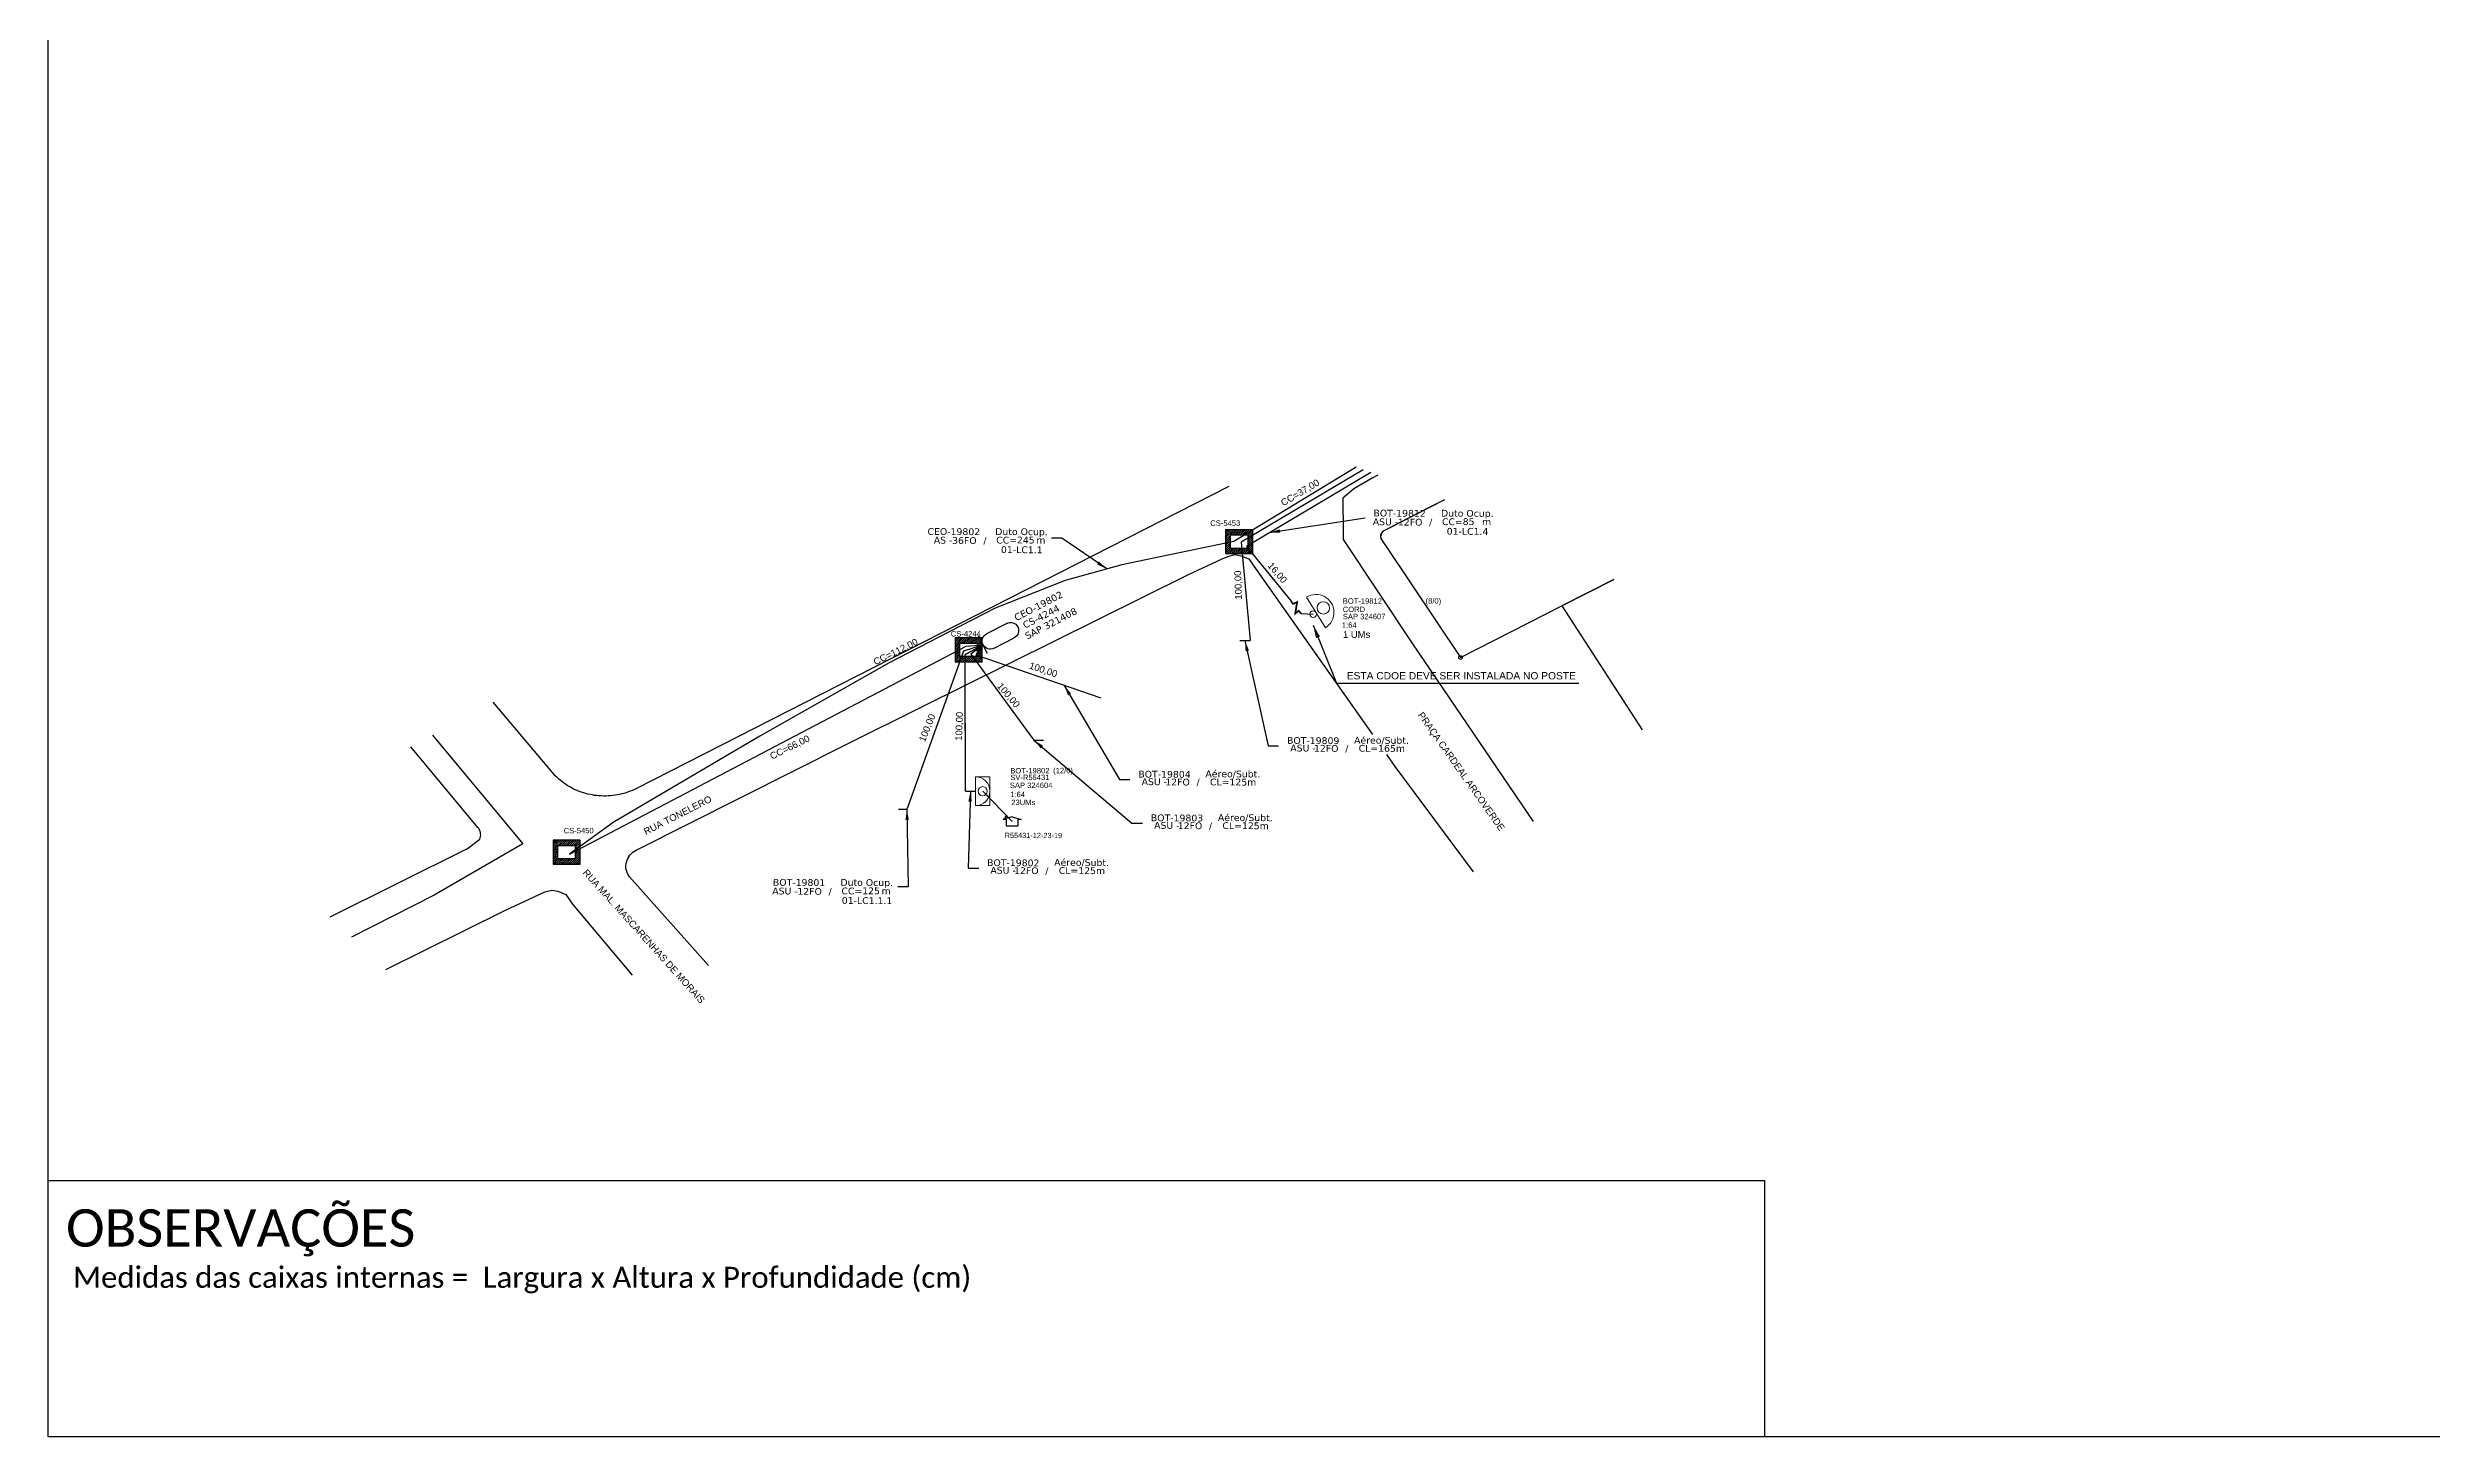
# Model space of a CAD drawing. Extents: x -89 to 749, y 705 to 1299.
# Drawn here: x -89.3 to 364.9, y 705 to 969.7 of the extents above; entities that cross this region are included whole.
import ezdxf
from ezdxf.enums import TextEntityAlignment as Align

# ---------------------------------------------------------------- set-up
doc = ezdxf.new("R2010")
doc.units = 0
for name, color, linetype in [('10.0-Cartográfico', 252, 'Continuous'), ('10.1-Caixas Subterrâneas', 5, 'Continuous'), ('10.3-Nome das Ruas', 252, 'Continuous'), ('20.4-CEOS', 1, 'Continuous'), ('20.5-CEO', 1, 'Continuous'), ('CAP a instalar', 1, 'Continuous'), ('label_cabos', 7, 'Continuous'), ('Legenda', 1, 'Continuous'), ('Subida Lateral', 5, 'Continuous'), ('Surveys Casinhas', 7, 'Continuous'), ('surveys legendas', 7, 'Continuous')]:
    doc.layers.add(name, color=color, linetype=linetype)
for name, color, linetype, lineweight in [("20.0-LEGENDA DOS CDO'S", 1, 'Continuous', 0), ('20.1-CDO_INTERIOR', 1, 'Continuous', 0), ('20.2-CDO_POSTE', 1, 'Continuous', 5)]:
    doc.layers.add(name, color=color, linetype=linetype, lineweight=lineweight)
doc.layers.add('DROP DE CLIENTE', color=140, linetype='Continuous', plot=False)
doc.layers.add('EXTRA', color=50, linetype='Continuous', plot=False)
doc.styles.add('ARIAL', font='arial.ttf')
doc.styles.add('DIGICADE', font='')
doc.styles.add('siredit', font='verdana.ttf')
doc.styles.get("Standard").update_dxf_attribs({"font": 'arial.ttf'})
doc.styles.add('TELEMAR-RJ', font='arial.ttf')
doc.styles.add('WMF-Calibri0', font='calibri.ttf')
doc.styles.get('DIGICADE').set_extended_font_data('Arial')
doc.linetypes.add('FENCELINE1', pattern='A,0.25,-0.1,[133,ltypeshp.shx,S=0.1,R=0,X=-0.1,Y=0],-0.1,1', length=1.45)
doc.dimstyles.new('CC', dxfattribs={"dimtxt": 1, "dimasz": 2, "dimexe": 0.18, "dimexo": 0.0625, "dimgap": 0.09, "dimtad": 0, "dimdec": 0, "dimrnd": 1, "dimzin": 0, "dimdsep": 46, "dimtxsty": 'siredit', "dimblk": 'NONE', "dimcen": 0, "dimse1": 1, "dimse2": 1, "dimsd1": 1, "dimsd2": 1, "dimclrt": 7, "dimadec": 0, "dimazin": 0, "dimtfac": 1, "dimtdec": 0, "dimtofl": 0, "dimtmove": 0, "dimatfit": 3, "dimfxl": 0, "dimtolj": 1, "dimtzin": 0, "dimarcsym": 0})
doc.dimstyles.new('ISO-25', dxfattribs={"dimtxt": 2.5, "dimasz": 2.5, "dimexe": 1.25, "dimexo": 0.625, "dimtad": 1, "dimtxsty": 'Standard', "dimcen": 2.5, "dimadec": 0, "dimazin": 0, "dimtfac": 1, "dimtmove": 0, "dimatfit": 3, "dimfxl": 0, "dimarcsym": 0})

# ---------------------------------------------------------------- blocks, each defined once
blk = doc.blocks.new('DV')
at = {"linetype": 'Continuous'}
blk.add_circle((0, 0), 0.00000275, dxfattribs=at)
blk = doc.blocks.new('*X75')
at = {"color": 0, "linetype": 'Continuous'}
for p, q in [((-1.25, 0.34099), (-0.49099, 1.1)), ((-1.25, 0.517767), (-0.667767, 1.1)), ((-1.25, 0.694544), (-0.844544, 1.1)), ((-1.25, 0.87132), (-1.02132, 1.1)), ((-1.25, 1.048097), (-1.198097, 1.1)), ((-1.25, 0.164214), (-0.8035, 0.610714)), ((-1.25, -0.012563), (-0.8035, 0.433937)), ((-1.25, -0.18934), (-0.8035, 0.25716)), ((-1.25, -0.366117), (-0.8035, 0.080383)), ((-0.789214, 0.625), (-0.314214, 1.1)), ((-0.612437, 0.625), (-0.137437, 1.1)), ((-0.43566, 0.625), (0.03934, 1.1)), ((-0.258883, 0.625), (0.216117, 1.1)), ((-0.082107, 0.625), (0.392893, 1.1)), ((0.09467, 0.625), (0.56967, 1.1)), ((0.271447, 0.625), (0.746447, 1.1)), ((0.448223, 0.625), (0.923223, 1.1)), ((0.625, 0.625), (1.1, 1.1)), ((0.801777, 0.625), (1.25, 1.073223)), ((0.8035, 0.449947), (1.25, 0.896447)), ((0.8035, 0.27317), (1.25, 0.71967)), ((0.8035, 0.096393), (1.25, 0.542893)), ((0.8035, -0.080383), (1.25, 0.366117)), ((0.8035, -0.25716), (1.25, 0.18934)), ((0.8035, -0.433937), (1.25, 0.012563)), ((-1.25, -0.542893), (-0.8035, -0.096393)), ((-1.25, -0.71967), (-0.8035, -0.27317)), ((-1.25, -0.896447), (-0.8035, -0.449947)), ((-1.25, -1.073223), (-0.801777, -0.625)), ((-1.1, -1.1), (-0.625, -0.625)), ((-0.923223, -1.1), (-0.448223, -0.625)), ((-0.746447, -1.1), (-0.271447, -0.625)), ((-0.56967, -1.1), (-0.09467, -0.625)), ((-0.392893, -1.1), (0.082107, -0.625)), ((-0.216117, -1.1), (0.258883, -0.625)), ((-0.03934, -1.1), (0.43566, -0.625)), ((0.137437, -1.1), (0.612437, -0.625)), ((0.314214, -1.1), (0.789214, -0.625)), ((0.49099, -1.1), (1.25, -0.34099)), ((0.667767, -1.1), (1.25, -0.517767)), ((0.8035, -0.610714), (1.25, -0.164214)), ((0.844544, -1.1), (1.25, -0.694544)), ((1.02132, -1.1), (1.25, -0.87132)), ((1.198097, -1.1), (1.25, -1.048097))]:
    blk.add_line(p, q, dxfattribs=at)
blk = doc.blocks.new('MANHOLE_MQ')
at = {"color": 0, "linetype": 'Continuous'}
for p, q in [((0.0000062, 0.0000057), (-0.0000063, 0.0000057)), ((-0.0000063, 0.0000057), (-0.0000063, -0.0000053)), ((-0.000004, 0.0000033), (0.000004, 0.0000033)), ((-0.000004, -0.0000029), (-0.000004, 0.0000033)), ((0.000004, 0.0000033), (0.000004, -0.0000029)), ((0.0000062, -0.0000053), (0.0000062, 0.0000057)), ((-0.0000063, -0.0000053), (0.0000062, -0.0000053)), ((0.000004, -0.0000029), (-0.000004, -0.0000029)), ((0.000004, -0.0000029), (0.000004, -0.0000029))]:
    blk.add_line(p, q, dxfattribs=at)
at = {"color": 0, "linetype": 'Continuous', "xscale": 5e-06, "yscale": 5e-06, "zscale": 1e-05}
blk.add_blockref('*X75', (0, 0.0000002), dxfattribs=at)
blk = doc.blocks.new('*U76')
at = {"layer": '20.5-CEO'}
for p, q in [((-1.56, 1.26), (1.8, 1.26)), ((1.8, -1.13), (-1.56, -1.13))]:
    blk.add_line(p, q, dxfattribs=at)
blk.add_lwpolyline([(3, -1.38), (3, 1.51)], dxfattribs=at)
for centre, start, end in [((-1.56, 0.07), 90, 270), ((1.8, 0.07), 270, 90)]:
    blk.add_arc(centre, 1.2, start, end, dxfattribs=at)
at = {"layer": '20.5-CEO', "color": 7, "style": 'siredit'}
for tag, p in [('LOCAL', (0.12, 4.23)), ('FID', (0.11, 5.61)), ('SAP', (0.12, 2.97)), ('FIBRAS_RESERVA', (0.12, -1.94))]:
    blk.add_attdef(tag, text='', height=1.01, dxfattribs=at).set_placement(p, align=Align.TOP_CENTER)
for tag, flags, p in [('ID_ATIVIDADE', 3, (0.11, -3.51)), ('FATOR', 1, (0.11, -4.82))]:
    blk.add_attdef(tag, text='', height=1.01, dxfattribs=dict(at, flags=flags)).set_placement(p, align=Align.TOP_CENTER)
at = {"layer": '20.5-CEO', "color": 7, "style": 'siredit', "flags": 3}
blk.add_attdef('QTDE', (-4.88, -7.06), '', height=1.01, dxfattribs=at)
blk = doc.blocks.new('*U78')
at = {"color": 0}
blk.add_line((2.14, -0.58), (-2.1, -0.68), dxfattribs=at)
for centre, radius in [((0, 0.38), 0.733), ((0.03, -1.03), 0.393)]:
    blk.add_circle(centre, radius, dxfattribs=at)
blk.add_arc((0.02, -0.63), 2.12, 1.3782, 181.3782, dxfattribs=at)
blk = doc.blocks.new('Inst CDOE-8 CAIXA DIST OPT CDOE 48F_8D C_SPL OPTAP')
at = {"layer": "20.0-LEGENDA DOS CDO'S", "color": 0}
for tag, p, style, flags in [('ID_ATIVIDADE', (0.12, 6.47), 'ARIAL', 3), ('FATOR', (7.92, 6.47), 'ARIAL', 1), ('QTDE', (0.23, -0.97), 'DIGICADE', 3)]:
    blk.add_attdef(tag, p, '', height=0.8, rotation=0.118, dxfattribs=dict(at, style=style, flags=flags))
at = {"layer": "20.0-LEGENDA DOS CDO'S", "color": 0, "style": 'ARIAL'}
for tag, p, height in [('SAP', (0.12, 2.96), 0.8), ('CORDOALHA', (0.12, 4.02), 0.8), ('FID', (0.12, 5.25), 0.8), ('FIBRAS_UTILIZADAS', (2.38, 5.26), 0.8), ('1:XX', (-0.01, 1.7), 0.8), ('UMS', (0.14, 0.22), 1)]:
    blk.add_attdef(tag, p, '', height=height, rotation=0.118, dxfattribs=at)
blk = doc.blocks.new('Inst CB DT OCUP CFOA-SM-ASU-120-S-12')
at = {"layer": 'label_cabos', "color": 0, "style": 'siredit'}
for tag, flags, p in [('ID_ATIVIDADE', 3, (1.31, 2.67)), ('FATOR', 1, (11.56, 2.55))]:
    blk.add_attdef(tag, text='', height=1, rotation=359.69, dxfattribs=dict(at, flags=flags)).set_placement(p, align=Align.MIDDLE_CENTER)
for tag, p in [('TIPO_CABO', (1.26, 0)), ('DESTINO_CABO', (3.13, 1.26)), ('CABO', (4.69, -0.05)), ('/', (7.71, -0.05)), ('LANCE', (10.91, 0)), ('TIPO_CABO', (13.11, 1.24)), ('UND', (15.96, 0)), ('FID', (13.15, -1.41))]:
    blk.add_attdef(tag, text='', height=1, rotation=359.69, dxfattribs=at).set_placement(p, align=Align.MIDDLE_CENTER)
blk.add_attdef('QTDE', (12.43, -0.47), '', height=1, rotation=359.69, dxfattribs=at)
blk = doc.blocks.new('_None')
blk = doc.blocks.new('LEGENDA DOS CABOS')
at = {"layer": 'EXTRA', "color": 0, "style": 'siredit'}
for tag, p in [('ID', (4.6, 0.97)), ('XX', (9.03, 0.97))]:
    blk.add_attdef(tag, text='', height=0.48, rotation=359.69, dxfattribs=at).set_placement(p, align=Align.MIDDLE_CENTER)
at = {"layer": 'Legenda', "color": 0, "style": 'siredit'}
for tag, p in [('TIPO_CABO', (1.31, 0)), ('CABO', (4.69, -0.05)), ('/', (6.81, -0.05)), ('METROS', (10.03, -0.05))]:
    blk.add_attdef(tag, text='', height=0.8, rotation=359.69, dxfattribs=at).set_placement(p, align=Align.MIDDLE_CENTER)
blk = doc.blocks.new('Inst CB DT OCUP CFOA-SM-AS-80-TS-36')
at = {"layer": 'label_cabos', "color": 0, "style": 'siredit'}
for tag, flags, p in [('ID_ATIVIDADE', 3, (1.31, 2.67)), ('FATOR', 1, (11.56, 2.55))]:
    blk.add_attdef(tag, text='', height=1, rotation=359.69, dxfattribs=dict(at, flags=flags)).set_placement(p, align=Align.MIDDLE_CENTER)
for tag, p in [('TIPO_CABO', (1.76, 0)), ('DESTINO_CABO', (3.13, 1.26)), ('CABO', (4.69, -0.05)), ('/', (7.71, -0.05)), ('LANCE', (10.91, 0)), ('TIPO_CABO', (13.11, 1.24)), ('UND', (15.96, 0)), ('FID', (13.15, -1.41))]:
    blk.add_attdef(tag, text='', height=1, rotation=359.69, dxfattribs=at).set_placement(p, align=Align.MIDDLE_CENTER)
blk.add_attdef('QTDE', (12.43, -0.47), '', height=1, rotation=359.69, dxfattribs=at)

msp = doc.modelspace()

# ---------------------------------------------------------------- linework, layer by layer
msp.add_lwpolyline([(-89.32, 705.02), (749.25, 705.02), (749.25, 1299.02), (-89.32, 1299.02), (-89.32, 705.02)])
at = {"color": 7}
for points in [[(-89.24, 753.78), (237.71, 753.78)], [(237.71, 753.78), (237.71, 705.02)]]:
    msp.add_lwpolyline(points, dxfattribs=at)
at = {"layer": '10.0-Cartográfico', "color": 4}
for points in [[(135.67, 886.04), (22.83, 828.5), (22.45, 828.31), (22.06, 828.14), (21.66, 827.98), (21.26, 827.83), (20.85, 827.69), (20.44, 827.56), (20.02, 827.45), (19.6, 827.36), (19.18, 827.27), (18.75, 827.2), (18.32, 827.14), (17.89, 827.1), (17.45, 827.07), (17.02, 827.06), (16.59, 827.06), (16.15, 827.07), (15.72, 827.09), (15.29, 827.13), (14.86, 827.19), (14.43, 827.26), (14, 827.34), (13.58, 827.43), (13.16, 827.54), (12.75, 827.66), (12.34, 827.79), (11.94, 827.94), (11.54, 828.1), (11.15, 828.27), (10.76, 828.46), (10.38, 828.66), (10.01, 828.87), (9.65, 829.09), (9.29, 829.32), (8.95, 829.56), (8.61, 829.82), (8.29, 830.08), (7.97, 830.36), (7.66, 830.64), (7.37, 830.94), (7.08, 831.24), (6.81, 831.56), (-4.47, 844.98)], [(164.05, 888.2), (162.99, 887.65), (159.47, 885.64), (157.36, 883.81), (157.39, 881.68), (157.42, 879.55), (157.47, 875.94), (170.68, 856.07), (193.64, 822.19)], [(176.74, 883.51), (165.2, 877.62), (165.09, 877.55), (164.99, 877.48), (164.89, 877.39), (164.8, 877.3), (164.73, 877.19), (164.67, 877.09), (164.62, 876.97), (164.58, 876.85), (164.56, 876.74), (164.55, 876.62), (164.55, 876.49), (164.57, 876.38), (164.6, 876.26), (164.64, 876.14), (164.73, 875.98)], [(176.74, 883.51), (173.86, 882.04), (166.83, 878.45), (165.2, 877.62), (164.73, 877.19), (164.55, 876.49), (164.84, 875.81), (165.77, 874.43), (179.78, 853.45), (199.12, 863.31), (209.02, 868.35)], [(36.54, 794.73), (21.49, 811.69), (21.29, 812), (21.12, 812.32), (20.99, 812.67), (20.89, 813.03), (20.84, 813.39), (20.82, 813.76), (20.85, 814.13), (20.93, 814.48), (21.05, 814.83), (21.19, 815.17), (21.38, 815.5), (21.6, 815.8), (21.86, 816.08), (22.15, 816.33), (22.46, 816.55), (22.8, 816.74), (62.8, 836.86), (77.06, 844.01), (127.84, 869.23), (134.4, 872.26), (135.47, 872.74), (136.81, 873.11), (137.95, 872.87), (139.45, 872.29), (140.72, 870.45), (163.03, 838.76)], [(209.02, 868.35), (199.12, 863.31), (214.4, 839.66)], [(-9.32, 817.03), (-7, 818.87), (-6.92, 819.11), (-6.86, 819.34), (-6.84, 819.59), (-6.86, 819.83), (-6.89, 820.08), (-6.95, 820.31), (-7.03, 820.54), (-7.15, 820.76), (-7.28, 820.97), (-7.37, 821.09), (-20.12, 836.46)], [(-16.03, 838.69), (-5.96, 826.6), (1.22, 817.95)], [(165.71, 834.95), (167.29, 832.71), (182.22, 812.59)], [(1.22, 817.95), (-15.69, 808.14), (-31.42, 800.19)], [(-35.5, 804.03), (-9.32, 817.03)], [(-24.88, 794.03), (-2.26, 805.26), (4.3, 808.29), (5.37, 808.77), (6.71, 809.14), (7.85, 808.9), (9.35, 808.32), (10.62, 806.48), (22.03, 792.9)]]:
    msp.add_lwpolyline(points, dxfattribs=at)
at = {"layer": '20.1-CDO_INTERIOR', "lineweight": 18}
msp.add_lwpolyline([(90.16, 825.23), (90.16, 830.72), (87.42, 830.72), (87.41, 825.23)], close=True, dxfattribs=at)
msp.add_circle((88.79, 827.97), 0.879, dxfattribs=at)
msp.add_arc((87.41, 827.97), 2.75, 269.9724, 89.9724, dxfattribs=at)
at = {"layer": 'CAP a instalar', "color": 7, "linetype": 'FENCELINE1', "ltscale": 5}
for points in [[(159.94, 889.73), (136.65, 875.56)], [(162.7, 888.7), (139.01, 874.63)], [(136.65, 875.56), (115.27, 871.15), (104.49, 868.14), (91.16, 862.86), (82.41, 858.37), (70.98, 852.42), (46.34, 838.45), (18.42, 821.99), (10.05, 816)], [(139.01, 874.63), (147.52, 864.19)], [(149.43, 861.83), (151.73, 861.71)], [(10.05, 816), (85.63, 855.63)], [(85.12, 854.64), (74.36, 824.48)], [(88.86, 855.88), (85.12, 854.64)], [(85.63, 855.63), (88.86, 855.88)], [(74.36, 824.48), (72.75, 824.48)]]:
    msp.add_lwpolyline(points, dxfattribs=at)
at = {"layer": 'CAP a instalar', "color": 252, "linetype": 'FENCELINE1', "ltscale": 5}
for points in [[(161.27, 889.24), (138, 875.42)], [(138, 875.42), (139.74, 856.68)], [(88.86, 855.88), (86.55, 854.09)], [(86.55, 854.09), (98.55, 837.69)], [(88.86, 855.88), (87.51, 853.94)], [(137.75, 856.68), (139.74, 856.68)], [(87.51, 853.94), (111.26, 845.75)], [(98.55, 837.69), (100.34, 837.69)]]:
    msp.add_lwpolyline(points, dxfattribs=at)
at = {"layer": 'CAP a instalar', "color": 1, "linetype": 'FENCELINE1', "ltscale": 5, "const_width": 0.258}
for points in [[(88.86, 855.88), (85.41, 854)], [(85.41, 854), (85.48, 827.97)], [(87.41, 827.97), (85.48, 827.97)]]:
    msp.add_lwpolyline(points, dxfattribs=at)
at = {"layer": 'DROP DE CLIENTE'}
msp.add_lwpolyline([(88.79, 827.97), (94.4, 822.21)], dxfattribs=at)
at = {"layer": 'Subida Lateral', "color": 5, "const_width": 0.336}
msp.add_lwpolyline([(149.43, 861.83), (149, 862.36), (148.33, 861.85), (148.67, 864.02), (147.89, 863.68), (147.52, 864.19)], dxfattribs=at)
at = {"layer": 'Surveys Casinhas'}
for p, q in [((94.41, 823.11), (92.71, 822.62)), ((92.71, 822.62), (93.25, 822.62)), ((93.09, 823.19), (93.09, 822.74)), ((93.27, 823.19), (93.09, 823.19)), ((93.25, 822.62), (93.24, 821.4)), ((93.27, 822.79), (93.27, 823.19)), ((94.41, 823.11), (96.11, 822.61)), ((96.11, 822.61), (95.57, 822.61)), ((95.57, 821.4), (95.57, 822.61)), ((93.24, 821.4), (95.57, 821.4))]:
    msp.add_line(p, q, dxfattribs=at)

# ---------------------------------------------------------------- block references
at = {"layer": '10.0-Cartográfico', "xscale": 129221.181228445, "yscale": 129221.181228445, "zscale": 129221.181228445}
msp.add_blockref('DV', (179.78, 853.45), dxfattribs=at)
at = {"layer": '10.1-Caixas Subterrâneas', "color": 30, "xscale": 413233.2551024337, "yscale": 413233.2551024338, "zscale": 413233.2551024338, "rotation": 180.0000000000626}
for p in [(137.63, 875.63), (86.11, 855.02), (9.52, 816.45)]:
    msp.add_blockref('MANHOLE_MQ', p, dxfattribs=at)
at = {"layer": "20.0-LEGENDA DOS CDO'S", "color": 7, "lineweight": 0}
ref = msp.add_blockref('Inst CDOE-8 CAIXA DIST OPT CDOE 48F_8D C_SPL OPTAP', (157.22, 856.92), dxfattribs=dict(at, xscale=1.29221181228445, yscale=1.29221181228445, zscale=1.29221181228445))
ref.add_attrib('FID', 'BOT-19812', (157.38, 863.7), dxfattribs={"color": 0, "height": 1.034, "rotation": 0.118, "style": 'ARIAL'})
ref.add_attrib('CORDOALHA', 'CORD', (157.38, 862.12), dxfattribs={"color": 0, "height": 1.034, "rotation": 0.118, "style": 'ARIAL'})
ref.add_attrib('SAP', 'SAP 324607', (157.39, 860.75), dxfattribs={"color": 0, "height": 1.034, "rotation": 0.118, "style": 'ARIAL'})
ref.add_attrib('1:XX', '1:64', (157.21, 859.12), dxfattribs={"color": 0, "height": 1.034, "rotation": 0.118, "style": 'ARIAL'})
ref.add_attrib('UMS', '1 UMs', (157.41, 857.2), dxfattribs={"color": 0, "height": 1.292, "rotation": 0.118, "style": 'ARIAL'})
ref.add_attrib('FIBRAS_UTILIZADAS', '(8/0)', dxfattribs={"color": 0, "height": 1.034, "rotation": 0.118, "style": 'ARIAL'}).set_placement((174.64, 863.72), align=Align.CENTER)
at = {"layer": '20.2-CDO_POSTE', "color": 7, "xscale": 1.615264765355597, "yscale": 1.6152647653556, "zscale": 1.615264765355563, "rotation": 300.5837706463161}
msp.add_blockref('*U78', (153.14, 862.6), dxfattribs=at)
at = {"layer": '20.5-CEO', "color": 0, "lineweight": 0}
ref = msp.add_blockref('*U76', (92.34, 857.59), dxfattribs=dict(at, xscale=-1.29221181228445, yscale=1.29221181228445, zscale=1.29221181228445, rotation=27.40948347602356))
ref.add_attrib('LOCAL', '  CS-4244', dxfattribs={"color": 7, "height": 1.31, "rotation": 27.4095, "style": 'siredit'}).set_placement((99.11, 861.58), align=Align.TOP_CENTER)
ref.add_attrib('SAP', '     SAP 321408', dxfattribs={"color": 7, "height": 1.31, "rotation": 27.4095, "style": 'siredit'}).set_placement((100.22, 859.88), align=Align.TOP_CENTER)
ref.add_attrib('FID', '   CEO-19802', dxfattribs={"layer": '20.4-CEOS', "color": 7, "height": 1.3047, "rotation": 27.4095, "style": 'siredit'}).set_placement((98.35, 863.48), align=Align.TOP_CENTER)
at = {"layer": 'label_cabos', "color": 0, "lineweight": 0}
ref = msp.add_blockref('Inst CB DT OCUP CFOA-SM-ASU-120-S-12', (164.15, 879.33), dxfattribs=dict(at, xscale=1.29221181228445, yscale=1.29221181228445, zscale=1.29221181228445))
ref.add_attrib('DESTINO_CABO', 'BOT-19812', dxfattribs={"color": 0, "height": 1.292, "rotation": 359.69, "style": 'siredit'}).set_placement((168.2, 880.96), align=Align.MIDDLE_CENTER)
ref.add_attrib('CABO', '12FO', dxfattribs={"color": 0, "height": 1.292, "rotation": 359.69, "style": 'siredit'}).set_placement((170.21, 879.26), align=Align.MIDDLE_CENTER)
ref.add_attrib('TIPO_CABO', 'Duto Ocup.', dxfattribs={"color": 0, "height": 1.292, "rotation": 359.69, "style": 'siredit'}).set_placement((181.09, 880.94), align=Align.MIDDLE_CENTER)
ref.add_attrib('/', '/', dxfattribs={"color": 0, "height": 1.29, "rotation": 359.69, "style": 'siredit'}).set_placement((174.12, 879.26), align=Align.MIDDLE_CENTER)
ref.add_attrib('TIPO_CABO', 'ASU - ', dxfattribs={"color": 0, "height": 1.292, "rotation": 359.69, "style": 'siredit'}).set_placement((165.79, 879.32), align=Align.MIDDLE_CENTER)
ref.add_attrib('FID', '01-LC1.4', dxfattribs={"color": 0, "height": 1.292, "rotation": 359.69, "style": 'siredit'}).set_placement((181.14, 877.5), align=Align.MIDDLE_CENTER)
ref.add_attrib('LANCE', 'CC=', dxfattribs={"color": 0, "height": 1.292, "rotation": 359.69, "style": 'siredit'}).set_placement((178.25, 879.33), align=Align.MIDDLE_CENTER)
ref.add_attrib('QTDE', '85', (180.22, 878.72), dxfattribs={"color": 0, "height": 1.292, "rotation": 359.69, "style": 'siredit'})
ref.add_attrib('UND', 'm', dxfattribs={"color": 0, "height": 1.29, "rotation": 359.69, "style": 'siredit'}).set_placement((184.78, 879.33), align=Align.MIDDLE_CENTER)
ref = msp.add_blockref('Inst CB DT OCUP CFOA-SM-AS-80-TS-36', (79.24, 875.83), dxfattribs=dict(at, xscale=1.29221181228445, yscale=1.29221181228445, zscale=1.29221181228445))
ref.add_attrib('DESTINO_CABO', 'CEO-19802', dxfattribs={"color": 0, "height": 1.292, "rotation": 359.69, "style": 'siredit'}).set_placement((83.29, 877.46), align=Align.MIDDLE_CENTER)
ref.add_attrib('CABO', '36FO', dxfattribs={"color": 0, "height": 1.292, "rotation": 359.69, "style": 'siredit'}).set_placement((85.3, 875.76), align=Align.MIDDLE_CENTER)
ref.add_attrib('TIPO_CABO', 'Duto Ocup.', dxfattribs={"color": 0, "height": 1.292, "rotation": 359.69, "style": 'siredit'}).set_placement((96.18, 877.44), align=Align.MIDDLE_CENTER)
ref.add_attrib('/', '/', dxfattribs={"color": 0, "height": 1.29, "rotation": 359.69, "style": 'siredit'}).set_placement((89.21, 875.76), align=Align.MIDDLE_CENTER)
ref.add_attrib('TIPO_CABO', 'AS - ', dxfattribs={"color": 0, "height": 1.292, "rotation": 359.69, "style": 'siredit'}).set_placement((81.52, 875.82), align=Align.MIDDLE_CENTER)
ref.add_attrib('FID', '01-LC1.1', dxfattribs={"color": 0, "height": 1.292, "rotation": 359.69, "style": 'siredit'}).set_placement((96.23, 874), align=Align.MIDDLE_CENTER)
ref.add_attrib('LANCE', 'CC=', dxfattribs={"color": 0, "height": 1.292, "rotation": 359.69, "style": 'siredit'}).set_placement((93.34, 875.83), align=Align.MIDDLE_CENTER)
ref.add_attrib('QTDE', '245', (95.3, 875.21), dxfattribs={"color": 0, "height": 1.292, "rotation": 359.69, "style": 'siredit'})
ref.add_attrib('UND', 'm', dxfattribs={"color": 0, "height": 1.29, "rotation": 359.69, "style": 'siredit'}).set_placement((99.87, 875.83), align=Align.MIDDLE_CENTER)
ref = msp.add_blockref('LEGENDA DOS CABOS', (146.26, 835.52), dxfattribs=dict(at, xscale=1.29221181228445, yscale=1.29221181228445, zscale=1.29221181228445))
ref.add_attrib('ID', 'BOT-19809', dxfattribs={"color": 0, "height": 1.292, "rotation": 359.69, "style": 'siredit'}).set_placement((151.74, 837.63), align=Align.MIDDLE_CENTER)
ref.add_attrib('CABO', '12FO', dxfattribs={"color": 0, "height": 1.292, "rotation": 359.69, "style": 'siredit'}).set_placement((154.22, 836.14), align=Align.MIDDLE_CENTER)
ref.add_attrib('METROS', 'CL=165m', dxfattribs={"color": 0, "height": 1.292, "rotation": 359.69, "style": 'siredit'}).set_placement((164.81, 836.14), align=Align.MIDDLE_CENTER)
ref.add_attrib('XX', 'Aéreo/Subt.', dxfattribs={"color": 0, "height": 1.2922, "rotation": 359.69, "style": 'siredit'}).set_placement((164.75, 837.68), align=Align.MIDDLE_CENTER)
ref.add_attrib('/', '/', dxfattribs={"color": 0, "height": 1.29, "rotation": 359.69, "style": 'siredit'}).set_placement((158.14, 836.14), align=Align.MIDDLE_CENTER)
ref.add_attrib('TIPO_CABO', 'ASU -', dxfattribs={"color": 0, "height": 1.292, "rotation": 359.69, "style": 'siredit'}).set_placement((149.8, 836.2), align=Align.MIDDLE_CENTER)
ref = msp.add_blockref('LEGENDA DOS CABOS', (117.94, 829.1), dxfattribs=dict(at, xscale=1.29221181228445, yscale=1.29221181228445, zscale=1.29221181228445))
ref.add_attrib('ID', 'BOT-19804', dxfattribs={"color": 0, "height": 1.292, "rotation": 359.69, "style": 'siredit'}).set_placement((123.42, 831.21), align=Align.MIDDLE_CENTER)
ref.add_attrib('CABO', '12FO', dxfattribs={"color": 0, "height": 1.292, "rotation": 359.69, "style": 'siredit'}).set_placement((125.9, 829.72), align=Align.MIDDLE_CENTER)
ref.add_attrib('METROS', 'CL=125m', dxfattribs={"color": 0, "height": 1.292, "rotation": 359.69, "style": 'siredit'}).set_placement((136.49, 829.72), align=Align.MIDDLE_CENTER)
ref.add_attrib('XX', 'Aéreo/Subt.', dxfattribs={"color": 0, "height": 1.2922, "rotation": 359.69, "style": 'siredit'}).set_placement((136.43, 831.27), align=Align.MIDDLE_CENTER)
ref.add_attrib('/', '/', dxfattribs={"color": 0, "height": 1.29, "rotation": 359.69, "style": 'siredit'}).set_placement((129.81, 829.72), align=Align.MIDDLE_CENTER)
ref.add_attrib('TIPO_CABO', 'ASU -', dxfattribs={"color": 0, "height": 1.292, "rotation": 359.69, "style": 'siredit'}).set_placement((121.48, 829.78), align=Align.MIDDLE_CENTER)
ref = msp.add_blockref('LEGENDA DOS CABOS', (120.32, 820.78), dxfattribs=dict(at, xscale=1.29221181228445, yscale=1.29221181228445, zscale=1.29221181228445))
ref.add_attrib('ID', 'BOT-19803', dxfattribs={"color": 0, "height": 1.292, "rotation": 359.69, "style": 'siredit'}).set_placement((125.8, 822.89), align=Align.MIDDLE_CENTER)
ref.add_attrib('CABO', '12FO', dxfattribs={"color": 0, "height": 1.292, "rotation": 359.69, "style": 'siredit'}).set_placement((128.28, 821.4), align=Align.MIDDLE_CENTER)
ref.add_attrib('METROS', 'CL=125m', dxfattribs={"color": 0, "height": 1.292, "rotation": 359.69, "style": 'siredit'}).set_placement((138.87, 821.4), align=Align.MIDDLE_CENTER)
ref.add_attrib('XX', 'Aéreo/Subt.', dxfattribs={"color": 0, "height": 1.2922, "rotation": 359.69, "style": 'siredit'}).set_placement((138.81, 822.94), align=Align.MIDDLE_CENTER)
ref.add_attrib('/', '/', dxfattribs={"color": 0, "height": 1.29, "rotation": 359.69, "style": 'siredit'}).set_placement((132.19, 821.4), align=Align.MIDDLE_CENTER)
ref.add_attrib('TIPO_CABO', 'ASU -', dxfattribs={"color": 0, "height": 1.292, "rotation": 359.69, "style": 'siredit'}).set_placement((123.86, 821.46), align=Align.MIDDLE_CENTER)
ref = msp.add_blockref('LEGENDA DOS CABOS', (89.13, 812.23), dxfattribs=dict(at, xscale=1.29221181228445, yscale=1.29221181228445, zscale=1.29221181228445))
ref.add_attrib('ID', 'BOT-19802', dxfattribs={"color": 0, "height": 1.292, "rotation": 359.69, "style": 'siredit'}).set_placement((94.61, 814.34), align=Align.MIDDLE_CENTER)
ref.add_attrib('CABO', '12FO', dxfattribs={"color": 0, "height": 1.292, "rotation": 359.69, "style": 'siredit'}).set_placement((97.1, 812.84), align=Align.MIDDLE_CENTER)
ref.add_attrib('METROS', 'CL=125m', dxfattribs={"color": 0, "height": 1.292, "rotation": 359.69, "style": 'siredit'}).set_placement((107.69, 812.84), align=Align.MIDDLE_CENTER)
ref.add_attrib('XX', 'Aéreo/Subt.', dxfattribs={"color": 0, "height": 1.2922, "rotation": 359.69, "style": 'siredit'}).set_placement((107.62, 814.39), align=Align.MIDDLE_CENTER)
ref.add_attrib('/', '/', dxfattribs={"color": 0, "height": 1.29, "rotation": 359.69, "style": 'siredit'}).set_placement((101.01, 812.84), align=Align.MIDDLE_CENTER)
ref.add_attrib('TIPO_CABO', 'ASU -', dxfattribs={"color": 0, "height": 1.292, "rotation": 359.69, "style": 'siredit'}).set_placement((92.67, 812.91), align=Align.MIDDLE_CENTER)
ref = msp.add_blockref('Inst CB DT OCUP CFOA-SM-ASU-120-S-12', (49.77, 808.96), dxfattribs=dict(at, xscale=1.29221181228445, yscale=1.29221181228445, zscale=1.29221181228445))
ref.add_attrib('DESTINO_CABO', 'BOT-19801', dxfattribs={"color": 0, "height": 1.292, "rotation": 359.69, "style": 'siredit'}).set_placement((53.81, 810.59), align=Align.MIDDLE_CENTER)
ref.add_attrib('CABO', '12FO', dxfattribs={"color": 0, "height": 1.292, "rotation": 359.69, "style": 'siredit'}).set_placement((55.82, 808.89), align=Align.MIDDLE_CENTER)
ref.add_attrib('TIPO_CABO', 'Duto Ocup.', dxfattribs={"color": 0, "height": 1.292, "rotation": 359.69, "style": 'siredit'}).set_placement((66.7, 810.57), align=Align.MIDDLE_CENTER)
ref.add_attrib('/', '/', dxfattribs={"color": 0, "height": 1.29, "rotation": 359.69, "style": 'siredit'}).set_placement((59.73, 808.89), align=Align.MIDDLE_CENTER)
ref.add_attrib('TIPO_CABO', 'ASU - ', dxfattribs={"color": 0, "height": 1.292, "rotation": 359.69, "style": 'siredit'}).set_placement((51.4, 808.95), align=Align.MIDDLE_CENTER)
ref.add_attrib('FID', '01-LC1.1.1', dxfattribs={"color": 0, "height": 1.292, "rotation": 359.69, "style": 'siredit'}).set_placement((66.76, 807.13), align=Align.MIDDLE_CENTER)
ref.add_attrib('LANCE', 'CC=', dxfattribs={"color": 0, "height": 1.292, "rotation": 359.69, "style": 'siredit'}).set_placement((63.86, 808.96), align=Align.MIDDLE_CENTER)
ref.add_attrib('QTDE', '125', (65.83, 808.35), dxfattribs={"color": 0, "height": 1.292, "rotation": 359.69, "style": 'siredit'})
ref.add_attrib('UND', 'm', dxfattribs={"color": 0, "height": 1.29, "rotation": 359.69, "style": 'siredit'}).set_placement((70.39, 808.96), align=Align.MIDDLE_CENTER)

# ---------------------------------------------------------------- texts
at = {"color": 7, "style": 'WMF-Calibri0'}
msp.add_text('OBSERVAÇÕES', height=7.1308, dxfattribs=at).set_placement((-85.83, 741.17))
at = {"color": 7, "insert": (-84.48, 737.33), "char_height": 4, "width": 658.8434, "attachment_point": 1, "style": 'WMF-Calibri0'}
msp.add_mtext('Medidas das caixas internas =  Largura x Altura x Profundidade (cm)', dxfattribs=at)
at = {"style": 'ARIAL'}
for tag, rotation, p in [('CC=37,00', 30.715, (149.57, 884.35)), ('100,00', 91.726, (138.08, 867.28)), ('16,00', 310.4938, (144.44, 869.21)), ('CC=112,00', 26.2523, (72.48, 853.98)), ('100,00', 341.4819, (100.14, 850.52)), ('100,00', 310.4916, (93.23, 845.86)), ('100,00', 68.1709, (78.8, 839.83)), ('100,00', 88.2332, (84.93, 840.33)), ('CC=66,00', 26.2523, (52.32, 835.79))]:
    msp.add_attdef(tag, text='(XX/YY)', height=1.292, rotation=rotation, dxfattribs=at).set_placement(p, align=Align.CENTER)
at = {"layer": '10.1-Caixas Subterrâneas', "color": 30, "style": 'ARIAL'}
for s, p in [('CS-5453', (132.14, 878.56)), ('CS-4244', (82.72, 857.46)), ('CS-5450', (8.98, 819.95))]:
    msp.add_text(s, height=1.034, dxfattribs=at).set_placement(p)
at = {"layer": '10.1-Caixas Subterrâneas', "color": 3, "style": 'TELEMAR-RJ'}
msp.add_text('ESTA CDOE DEVE SER INSTALADA NO POSTE  ', height=1.3956, dxfattribs=at).set_placement((158.13, 849.29))
at = {"layer": '10.3-Nome das Ruas'}
for s, rotation, p in [('PRAÇA CARDEAL ARCOVERDE', 305.1983, (171.61, 842.49)), ('RUA TONELERO', 26.9766, (24.62, 819.61)), ('RUA MAL. MASCARENHAS DE MORAIS', 312.0439, (12.52, 812.37))]:
    msp.add_text(s, height=1.2922, rotation=rotation, dxfattribs=at).set_placement(p)
at = {"layer": "20.0-LEGENDA DOS CDO'S", "color": 1, "style": 'ARIAL'}
for s, height, p in [('   BOT-19802', 1.0338, (92.84, 831.37)), ('SAP 324604', 1.034, (93.96, 828.58)), (' SV-R55431', 1.034, (93.64, 830.1)), ('1:64', 1.034, (94.04, 826.85)), ('  23UMs', 1.034, (93.43, 825.33))]:
    msp.add_text(s, height=height, rotation=0.0276, dxfattribs=at).set_placement(p)
msp.add_text('(12/0)', height=1.034, rotation=0.0276, dxfattribs=at).set_placement((104.09, 831.4), align=Align.CENTER)
at = {"layer": 'surveys legendas', "color": 10, "style": 'ARIAL'}
msp.add_text('R55431-12-23-19', height=1, rotation=359.7837, dxfattribs=at).set_placement((92.97, 819.07))

# ---------------------------------------------------------------- leaders
at = {"color": 3}
msp.add_leader([(151.73, 859.63), (156.16, 848.6), (202.35, 848.6)], dimstyle='ISO-25', dxfattribs=at)
at = {"layer": 'label_cabos'}
for points in [[(143.43, 877.26), (161.62, 880.1)], [(112.41, 870.35), (103.87, 876.19), (101.87, 876.19)], [(138.75, 856.68), (143.16, 836.6), (145.16, 836.6)], [(104.32, 848.14), (114.84, 830.18), (116.84, 830.18)], [(98.55, 837.69), (117.22, 821.86), (119.22, 821.86)], [(86.45, 827.97), (86.03, 813.31), (88.03, 813.31)], [(74.36, 824.48), (74.6, 809.73), (72.6, 809.73)]]:
    msp.add_leader(points, dimstyle='CC', override={"dimgap": 0.09, "dimtad": 0}, dxfattribs=at)

doc.saveas('drawing.dxf')
